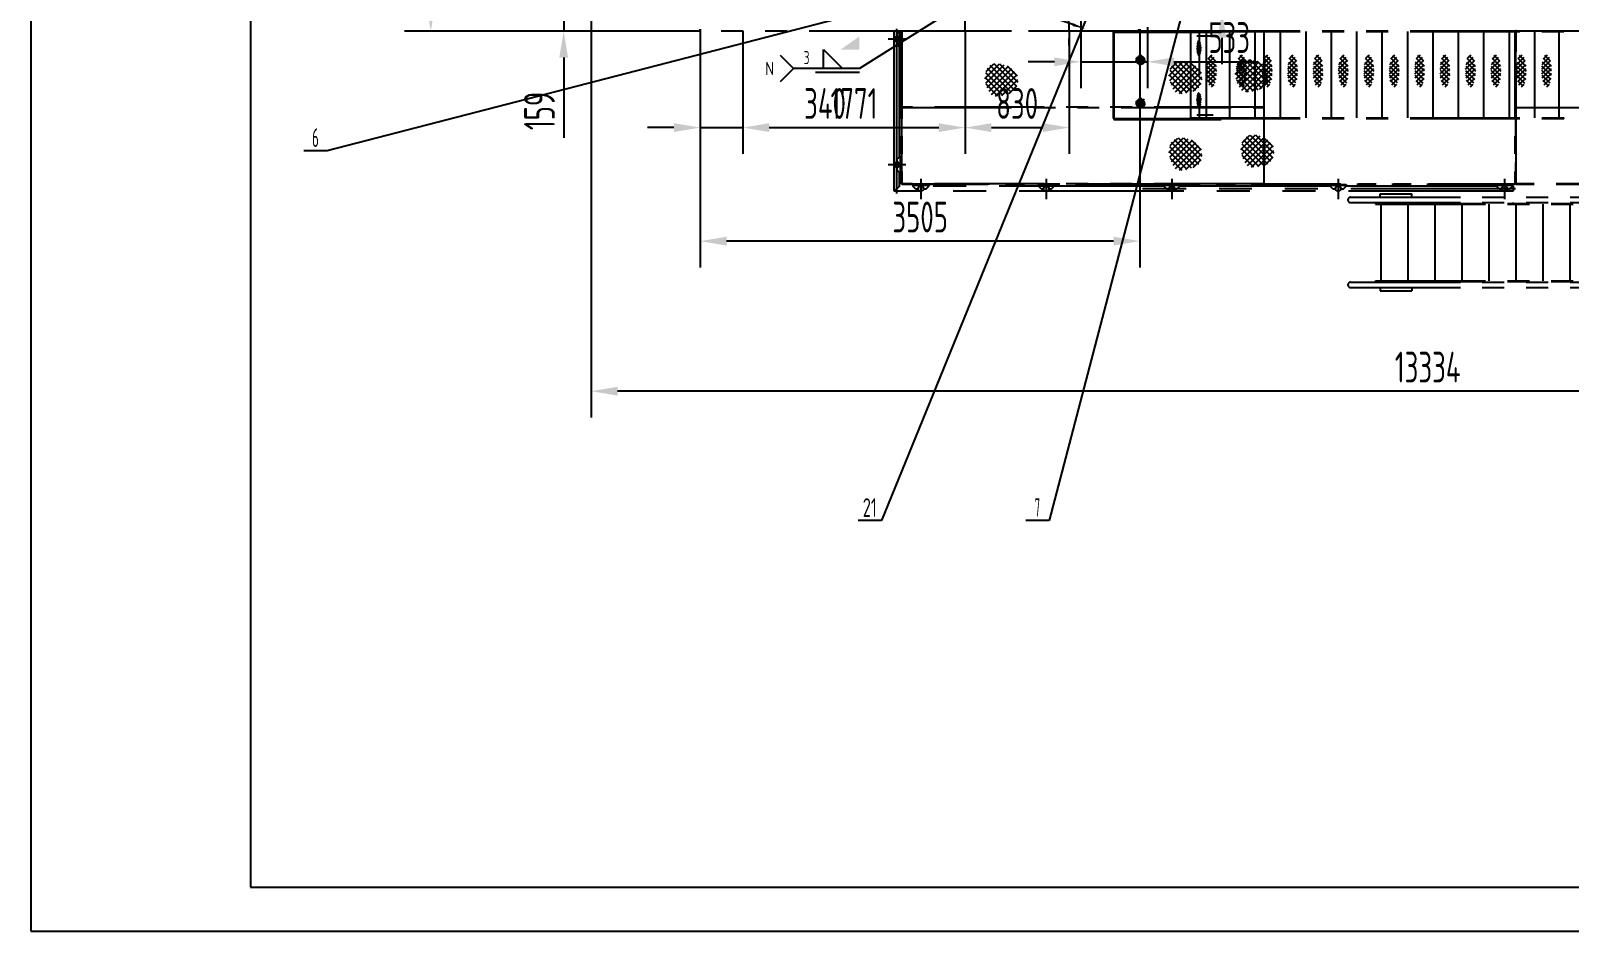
# Model space of a CAD drawing. Header units: millimetres. Extents: x 0 to 29400, y -802 to 20790.
# Drawn here: x 0 to 12261, y 0 to 7170 of the extents above; entities that cross this region are included whole.
import ezdxf
from ezdxf.enums import TextEntityAlignment as Align

# ---------------------------------------------------------------- set-up
doc = ezdxf.new("R2010")
doc.units = ezdxf.units.MM
doc.header["$LTSCALE"] = 700
for name, pattern in [('F', [0.75, 0.5, -0.25]), ('G', [2, 1.25, -0.25, 0.25, -0.25]), ('K', [2.5, 1.25, -0.25, 0.25, -0.25, 0.25, -0.25])]:
    doc.linetypes.add(name, pattern=pattern)
for name, color, linetype in [('01', 7, 'Continuous'), ('02', 1, 'Continuous'), ('04', 2, 'F'), ('05', 4, 'G'), ('07', 6, 'K'), ('08', 1, 'Continuous'), ('11', 3, 'Continuous'), ('13', 3, 'Continuous')]:
    doc.layers.add(name, color=color, linetype=linetype)
doc.styles.get("Standard").update_dxf_attribs({"font": 'isocp', "width": 0.707, "bigfont": 'intecad.shx'})
doc.dimstyles.new('INTE', dxfattribs={"dimscale": 70, "dimtxt": 3.5, "dimasz": 3, "dimexe": 3, "dimexo": 0, "dimgap": 1, "dimtad": 1, "dimdec": 0, "dimdsep": 46, "dimtxsty": 'Standard', "dimcen": 0, "dimclrd": 1, "dimclre": 1, "dimclrt": 3, "dimadec": 0, "dimazin": 0, "dimtfac": 1, "dimtdec": 0, "dimtmove": 0, "dimatfit": 0, "dimfxl": 1, "dimarcsym": 0})

# ---------------------------------------------------------------- blocks, each defined once
blk = doc.blocks.new('*D640')
at = {"layer": '02', "color": 1, "linetype": 'Continuous', "lineweight": -2, "ltscale": 1.166667}
for p, q in [((5335, 16571), (2978, 16571)), ((3188, 7376), (3188, 16361)), ((5335, 7166), (2978, 7166))]:
    blk.add_line(p, q, dxfattribs=at)
at = {"layer": '02', "color": 1, "linetype": 'Continuous', "ltscale": 1.166667}
for points in [[(3153, 16361), (3223, 16361), (3188, 16571)], [(3153, 7376), (3223, 7376), (3188, 7166)]]:
    blk.add_solid(points, dxfattribs=at)
at = {"layer": 'Defpoints', "color": 0, "linetype": 'Continuous', "ltscale": 1.166667}
for p in [(3188, 16571), (5335, 16571), (5335, 7166)]:
    blk.add_point(p, dxfattribs=at)
at = {"layer": '02', "color": 3, "linetype": 'Continuous', "ltscale": 1.166667, "insert": (2995, 11869), "char_height": 245, "attachment_point": 5, "rotation": 90}
blk.add_mtext('9405', dxfattribs=at)
blk = doc.blocks.new('*D641')
at = {"layer": '02', "color": 1, "linetype": 'Continuous', "lineweight": -2, "ltscale": 1.166667}
for p, q in [((17800, 11633), (17800, 4090)), ((4466, 10921), (4466, 4090)), ((17590, 4300), (4676, 4300))]:
    blk.add_line(p, q, dxfattribs=at)
at = {"layer": '02', "color": 1, "linetype": 'Continuous', "ltscale": 1.166667}
for points in [[(4676, 4335), (4676, 4265), (4466, 4300)], [(17590, 4335), (17590, 4265), (17800, 4300)]]:
    blk.add_solid(points, dxfattribs=at)
at = {"layer": 'Defpoints', "color": 0, "linetype": 'Continuous', "ltscale": 1.166667}
for p in [(17800, 11633), (4466, 10921), (4466, 4300)]:
    blk.add_point(p, dxfattribs=at)
at = {"layer": '02', "color": 3, "linetype": 'Continuous', "ltscale": 1.166667, "insert": (11133, 4492), "char_height": 245, "attachment_point": 5}
blk.add_mtext('13334', dxfattribs=at)
blk = doc.blocks.new('*D642')
at = {"layer": '02', "color": 1, "linetype": 'Continuous', "lineweight": -2, "ltscale": 1.166667}
for p, q in [((5335, 7182), (5335, 5285)), ((8840, 7182), (8840, 5285)), ((8630, 5495), (5545, 5495))]:
    blk.add_line(p, q, dxfattribs=at)
at = {"layer": '02', "color": 1, "linetype": 'Continuous', "ltscale": 1.166667}
for points in [[(5545, 5530), (5545, 5460), (5335, 5495)], [(8630, 5530), (8630, 5460), (8840, 5495)]]:
    blk.add_solid(points, dxfattribs=at)
at = {"layer": 'Defpoints', "color": 0, "linetype": 'Continuous', "ltscale": 1.166667}
for p in [(5335, 7182), (8840, 7182), (5335, 5495)]:
    blk.add_point(p, dxfattribs=at)
at = {"layer": '02', "color": 3, "linetype": 'Continuous', "ltscale": 1.166667, "insert": (7088, 5687), "char_height": 245, "attachment_point": 5}
blk.add_mtext('3505', dxfattribs=at)
blk = doc.blocks.new('*D643')
at = {"layer": '08', "color": 1, "lineweight": -2, "ltscale": 1.166667}
for p, q in [((5675, 7166), (5675, 6189)), ((7446, 7166), (7446, 6189)), ((5885, 6399), (7236, 6399))]:
    blk.add_line(p, q, dxfattribs=at)
at = {"layer": '08', "color": 1, "ltscale": 1.166667}
for points in [[(5885, 6434), (5885, 6364), (5675, 6399)], [(7236, 6434), (7236, 6364), (7446, 6399)]]:
    blk.add_solid(points, dxfattribs=at)
at = {"layer": 'Defpoints', "color": 0, "ltscale": 1.166667}
for p in [(5675, 7166), (7446, 7166), (7446, 6399)]:
    blk.add_point(p, dxfattribs=at)
at = {"layer": '08', "color": 3, "ltscale": 1.166667, "insert": (6561, 6591), "char_height": 245, "attachment_point": 5}
blk.add_mtext('1771', dxfattribs=at)
blk = doc.blocks.new('*D644')
at = {"layer": '07', "color": 1, "linetype": 'K', "lineweight": -2, "ltscale": 1.166667}
for p, q in [((7446, 7165), (7446, 6189)), ((8276, 7165), (8276, 6189)), ((7656, 6399), (8066, 6399))]:
    blk.add_line(p, q, dxfattribs=at)
at = {"layer": '07', "color": 1, "linetype": 'K', "ltscale": 1.166667}
for points in [[(7656, 6434), (7656, 6364), (7446, 6399)], [(8066, 6434), (8066, 6364), (8276, 6399)]]:
    blk.add_solid(points, dxfattribs=at)
at = {"layer": 'Defpoints', "color": 0, "linetype": 'K', "ltscale": 1.166667}
for p in [(7446, 7165), (8276, 7165), (8276, 6399)]:
    blk.add_point(p, dxfattribs=at)
at = {"layer": '07', "color": 3, "linetype": 'K', "ltscale": 1.166667, "insert": (7861, 6591), "char_height": 245, "attachment_point": 5}
blk.add_mtext('830', dxfattribs=at)
blk = doc.blocks.new('QEWEQ')
at = {"layer": '07', "color": 6, "linetype": 'K'}
for p, q in [((4010, -3167), (4264, -3167)), ((4010, -3195), (4010, -3167)), ((4264, -3195), (4264, -3167)), ((3775, -3195), (6289, -3195)), ((3775, -3237), (6289, -3237)), ((3975, -3243), (6289, -3243)), ((3975, -3243), (3975, -3249)), ((3975, -3249), (6289, -3249)), ((4018, -3859), (4018, -3249)), ((4161, -3237), (4161, -3243)), ((4234, -3859), (4234, -3249)), ((4334, -3237), (4334, -3243)), ((4449, -3859), (4449, -3249)), ((4664, -3859), (4664, -3249)), ((4880, -3859), (4880, -3249)), ((4896, -3237), (4896, -3243)), ((5069, -3237), (5069, -3243)), ((5095, -3859), (5095, -3249)), ((5310, -3859), (5310, -3249)), ((5526, -3859), (5526, -3249)), ((5631, -3237), (5631, -3243)), ((5741, -3859), (5741, -3249)), ((5804, -3237), (5804, -3243)), ((5956, -3859), (5956, -3249)), ((6172, -3859), (6172, -3249)), ((3775, -3871), (6289, -3871)), ((3775, -3913), (6289, -3913)), ((3975, -3859), (6289, -3859)), ((3975, -3865), (3975, -3859)), ((3975, -3865), (6289, -3865)), ((4010, -3913), (4010, -3941)), ((4161, -3871), (4161, -3865)), ((4264, -3913), (4264, -3941)), ((4334, -3871), (4334, -3865)), ((4896, -3871), (4896, -3865)), ((5069, -3871), (5069, -3865)), ((5631, -3871), (5631, -3865)), ((5804, -3871), (5804, -3865)), ((4010, -3941), (4264, -3941))]:
    blk.add_line(p, q, dxfattribs=at)
for centre in [(3775, -3216), (3775, -3892)]:
    blk.add_arc(centre, 21.2, 90, 270, dxfattribs=at)
blk = doc.blocks.new('A$C05F439EC')
at = {"layer": '02', "linetype": 'Continuous'}
h = blk.add_hatch(dxfattribs=at)
h.set_pattern_fill('ANSI37', color=1, scale=8, style=0)
h.set_pattern_definition([(45, (-4570.105, -684.368), (-17.96051, 17.96051), []), (135, (-4570.105, -684.368), (-17.96051, -17.96051), [])])
edge = h.paths.add_edge_path()
edge.add_ellipse((168, 381), major_axis=(0, 129), ratio=0.30303, start_angle=0, end_angle=360)
h = blk.add_hatch(dxfattribs=at)
h.set_pattern_fill('ANSI37', color=1, scale=8, style=0)
h.set_pattern_definition([(45, (-4329.105, -684.368), (-17.96051, 17.96051), []), (135, (-4329.105, -684.368), (-17.96051, -17.96051), [])])
edge = h.paths.add_edge_path()
edge.add_ellipse((409, 381), major_axis=(0, 129), ratio=0.30303, start_angle=0, end_angle=360)
h = blk.add_hatch(dxfattribs=at)
h.set_pattern_fill('ANSI37', color=1, scale=8, style=0)
h.set_pattern_definition([(45, (-4126.617, -684.368), (-17.96051, 17.96051), []), (135, (-4126.617, -684.368), (-17.96051, -17.96051), [])])
edge = h.paths.add_edge_path()
edge.add_ellipse((612, 381), major_axis=(0, 129), ratio=0.30303, start_angle=0, end_angle=360)
h = blk.add_hatch(dxfattribs=at)
h.set_pattern_fill('ANSI37', color=1, scale=8, style=0)
h.set_pattern_definition([(45, (-3924.128, -684.368), (-17.96051, 17.96051), []), (135, (-3924.128, -684.368), (-17.96051, -17.96051), [])])
edge = h.paths.add_edge_path()
edge.add_ellipse((814, 381), major_axis=(0, 129), ratio=0.30303, start_angle=0, end_angle=360)
h = blk.add_hatch(dxfattribs=at)
h.set_pattern_fill('ANSI37', color=1, scale=8, style=0)
h.set_pattern_definition([(45, (-3721.64, -684.368), (-17.96051, 17.96051), []), (135, (-3721.64, -684.368), (-17.96051, -17.96051), [])])
edge = h.paths.add_edge_path()
edge.add_ellipse((1017, 381), major_axis=(0, 129), ratio=0.30303, start_angle=0, end_angle=360)
h = blk.add_hatch(dxfattribs=at)
h.set_pattern_fill('ANSI37', color=1, scale=8, style=0)
h.set_pattern_definition([(45, (-3519.15, -684.368), (-17.96051, 17.96051), []), (135, (-3519.15, -684.368), (-17.96051, -17.96051), [])])
edge = h.paths.add_edge_path()
edge.add_ellipse((1219, 381), major_axis=(0, 129), ratio=0.30303, start_angle=0, end_angle=360)
h = blk.add_hatch(dxfattribs=at)
h.set_pattern_fill('ANSI37', color=1, scale=8, style=0)
h.set_pattern_definition([(45, (-3316.662, -684.368), (-17.96051, 17.96051), []), (135, (-3316.662, -684.368), (-17.96051, -17.96051), [])])
edge = h.paths.add_edge_path()
edge.add_ellipse((1422, 381), major_axis=(0, 129), ratio=0.30303, start_angle=0, end_angle=360)
h = blk.add_hatch(dxfattribs=at)
h.set_pattern_fill('ANSI37', color=1, scale=8, style=0)
h.set_pattern_definition([(45, (-3114.173, -684.368), (-17.96051, 17.96051), []), (135, (-3114.173, -684.368), (-17.96051, -17.96051), [])])
edge = h.paths.add_edge_path()
edge.add_ellipse((1624, 381), major_axis=(0, 129), ratio=0.30303, start_angle=0, end_angle=360)
h = blk.add_hatch(dxfattribs=at)
h.set_pattern_fill('ANSI37', color=1, scale=8, style=0)
h.set_pattern_definition([(45, (-2911.685, -684.368), (-17.96051, 17.96051), []), (135, (-2911.685, -684.368), (-17.96051, -17.96051), [])])
edge = h.paths.add_edge_path()
edge.add_ellipse((1827, 381), major_axis=(0, 129), ratio=0.30303, start_angle=0, end_angle=360)
h = blk.add_hatch(dxfattribs=at)
h.set_pattern_fill('ANSI37', color=1, scale=8, style=0)
h.set_pattern_definition([(45, (-2709.196, -684.368), (-17.96051, 17.96051), []), (135, (-2709.196, -684.368), (-17.96051, -17.96051), [])])
edge = h.paths.add_edge_path()
edge.add_ellipse((2029, 381), major_axis=(0, 129), ratio=0.30303, start_angle=0, end_angle=360)
h = blk.add_hatch(dxfattribs=at)
h.set_pattern_fill('ANSI37', color=1, scale=8, style=0)
h.set_pattern_definition([(45, (-2506.707, -684.368), (-17.96051, 17.96051), []), (135, (-2506.707, -684.368), (-17.96051, -17.96051), [])])
edge = h.paths.add_edge_path()
edge.add_ellipse((2232, 381), major_axis=(0, 129), ratio=0.30303, start_angle=0, end_angle=360)
h = blk.add_hatch(dxfattribs=at)
h.set_pattern_fill('ANSI37', color=1, scale=8, style=0)
h.set_pattern_definition([(45, (-2304.22, -684.368), (-17.96051, 17.96051), []), (135, (-2304.22, -684.368), (-17.96051, -17.96051), [])])
edge = h.paths.add_edge_path()
edge.add_ellipse((2434, 381), major_axis=(0, 129), ratio=0.30303, start_angle=0, end_angle=360)
h = blk.add_hatch(dxfattribs=at)
h.set_pattern_fill('ANSI37', color=1, scale=8, style=0)
h.set_pattern_definition([(45, (-2101.73, -684.368), (-17.96051, 17.96051), []), (135, (-2101.73, -684.368), (-17.96051, -17.96051), [])])
edge = h.paths.add_edge_path()
edge.add_ellipse((2637, 381), major_axis=(0, 129), ratio=0.30303, start_angle=0, end_angle=360)
h = blk.add_hatch(dxfattribs=at)
h.set_pattern_fill('ANSI37', color=1, scale=8, style=0)
h.set_pattern_definition([(45, (-1899.241, -684.368), (-17.96051, 17.96051), []), (135, (-1899.241, -684.368), (-17.96051, -17.96051), [])])
edge = h.paths.add_edge_path()
edge.add_ellipse((2839, 381), major_axis=(0, 129), ratio=0.30303, start_angle=0, end_angle=360)
at = {"layer": '01'}
for p, q in [((0, 699), (0, 693)), ((0, 6), (0, 0))]:
    blk.add_line(p, q, dxfattribs=at)
at = {"layer": '04', "color": 2, "linetype": 'F'}
blk.add_line((70, 693), (70, 6), dxfattribs=at)
at = {"layer": '07', "color": 6, "linetype": 'K'}
for p, q in [((0, 699), (2975, 699)), ((0, 693), (2975, 693)), ((311, 693), (311, 6)), ((514, 693), (514, 6)), ((716, 693), (716, 6)), ((919, 693), (919, 6)), ((1121, 693), (1121, 6)), ((1324, 693), (1324, 6)), ((1526, 693), (1526, 6)), ((1729, 693), (1729, 6)), ((1931, 693), (1931, 6)), ((2134, 693), (2134, 6)), ((2336, 693), (2336, 6)), ((2539, 693), (2539, 6)), ((2741, 693), (2741, 6)), ((2937, 693), (2937, 6)), ((2975, 699), (2975, 693)), ((0, 6), (2975, 6)), ((0, 0), (2975, 0)), ((2975, 6), (2975, 0))]:
    blk.add_line(p, q, dxfattribs=at)
blk = doc.blocks.new('04-a')
at = {"layer": '07', "linetype": 'K'}
h = blk.add_hatch(dxfattribs=at)
h.set_pattern_fill('ANSI37', color=6, scale=2.8, style=0)
h.set_pattern_definition([(45, (1668.435, 4505.317), (-6.28618, 6.28618), []), (135, (1668.435, 4505.317), (-6.28618, -6.28618), [])])
edge = h.paths.add_edge_path()
edge.add_ellipse((2454, 5062), major_axis=(0, -62.5), ratio=0.261046, start_angle=0, end_angle=360)
h = blk.add_hatch(dxfattribs=at)
h.set_pattern_fill('ANSI37', color=6, scale=3, style=0)
h.set_pattern_definition([(45, (1615.651, 4534.92), (-6.73519, 6.73519), []), (135, (1615.651, 4534.92), (-6.73519, -6.73519), [])])
h.paths.add_polyline_path([(1950, 4967, 1), (2026, 4967, 1)])
h = blk.add_hatch(dxfattribs=at)
h.set_pattern_fill('ANSI37', color=6, scale=3, style=0)
h.set_pattern_definition([(45, (1615.651, 4191.282), (-6.73519, 6.73519), []), (135, (1615.651, 4191.282), (-6.73519, -6.73519), [])])
h.paths.add_polyline_path([(1950, 4624, 1), (2026, 4624, 1)])
h = blk.add_hatch(dxfattribs=at)
h.set_pattern_fill('ANSI37', color=6, scale=2.8, style=0)
h.set_pattern_definition([(45, (1668.435, 4090.177), (-6.28618, 6.28618), []), (135, (1668.435, 4090.177), (-6.28618, -6.28618), [])])
edge = h.paths.add_edge_path()
edge.add_ellipse((2454, 4647), major_axis=(0, -62.5), ratio=0.261046, start_angle=0, end_angle=360)
for p, q in [((2630, 5193), (2630, 5187)), ((2630, 4500), (2630, 4494))]:
    blk.add_line(p, q)
at = {"layer": '07', "color": 6, "linetype": 'K'}
for p, q in [((1769, 5187), (1776, 5193)), ((1769, 5187), (1769, 4500)), ((1775, 5187), (1769, 5187)), ((1775, 5187), (1775, 4500)), ((1776, 5193), (2630, 5193)), ((1776, 5193), (1776, 5187)), ((1776, 5187), (2630, 5187)), ((2386, 5187), (2386, 4500)), ((2436, 5158), (2568, 5158)), ((2510, 5187), (2510, 4500)), ((2544, 5193), (2544, 5187)), ((1775, 4500), (1769, 4500)), ((1776, 4500), (2630, 4500)), ((1776, 4500), (1776, 4494)), ((1776, 4494), (2630, 4494)), ((2436, 4529), (2568, 4529)), ((2544, 4500), (2544, 4494))]:
    blk.add_line(p, q, dxfattribs=at)
blk = doc.blocks.new('A$C20E85FB4')
at = {"layer": '02', "linetype": 'Continuous', "ltscale": 0.8}
h = blk.add_hatch(dxfattribs=at)
h.set_pattern_fill('ANSI37', color=1, scale=10, style=0)
h.set_pattern_definition([(45, (-11288.267, -1206.898), (-22.45064, 22.45064), []), (135, (-11288.267, -1206.898), (-22.45064, -22.45064), [])])
edge = h.paths.add_edge_path()
edge.add_spline(control_points=[(-3, 135), (2, 175), (18, 299), (289, 230), (252, 29), (146, 8), (52, -12), (19, 59), (5, 103), (-1, 126), (-3, 135)], knot_values=[0, 0, 0, 0, 107.226623, 332.783515, 469.925804, 564.431844, 645.860592, 719.225168, 762.115824, 790.07632, 790.07632, 790.07632, 790.07632], degree=3, periodic=0)
blk = doc.blocks.new('A$C73CE42FD')
at = {"layer": '04'}
blk.add_line((6, 2112), (0, 2112), dxfattribs=at)
at = {"layer": '07', "color": 6, "linetype": 'K'}
for p, q in [((0, 2112), (0, 893)), ((6, 2112), (1199, 2112)), ((6, 893), (6, 2112)), ((6, 1502), (1199, 1502)), ((0, 893), (6, 893)), ((1199, 893), (6, 893)), ((6, 887), (6, 893)), ((1199, 887), (6, 887))]:
    blk.add_line(p, q, dxfattribs=at)
at = {"layer": '07', "color": 6, "linetype": 'K', "ltscale": 0.8}
for p, q in [((1039, 2115), (1049, 2125)), ((1039, 2115), (1039, 2112)), ((1051, 2125), (1049, 2125)), ((1051, 2125), (1051, 2112)), ((1057, 2125), (1059, 2125)), ((1057, 2125), (1057, 2112)), ((1069, 2115), (1059, 2125)), ((1069, 2115), (1069, 2112))]:
    blk.add_line(p, q, dxfattribs=at)
at = {"layer": '07', "color": 6, "linetype": 'K'}
for p in [(533, 1643), (520, 1032)]:
    blk.add_blockref('A$C20E85FB4', p, dxfattribs=at)
blk = doc.blocks.new('A$C78D047BC')
at = {"ltscale": 1.5}
for p, q in [((0, 33), (127, 33)), ((0, 33), (0, 22)), ((127, 33), (127, 22))]:
    blk.add_line(p, q, dxfattribs=at)
at = {"layer": '04', "color": 2, "linetype": 'F', "ltscale": 1.5}
for p, q in [((0, 28), (127, 28)), ((22, 0), (0, 22)), ((22, 0), (42, 0)), ((86, 0), (105, 0)), ((105, 0), (127, 22))]:
    blk.add_line(p, q, dxfattribs=at)
blk.add_arc((64, 0), 22, 0, 180, dxfattribs=at)
blk = doc.blocks.new('werwerwer')
at = {"layer": '07', "linetype": 'K', "ltscale": 0.8}
h = blk.add_hatch(dxfattribs=at)
h.set_pattern_fill('ANSI37', color=6, scale=10, style=0)
h.set_pattern_definition([(45, (-1150.18, 3035.125), (-22.45064, 22.45064), []), (135, (-1150.18, 3035.125), (-22.45064, -22.45064), [])])
edge = h.paths.add_edge_path()
edge.add_spline(control_points=[(10135, 4377.1), (10140.2, 4417), (10156.4, 4540.7), (10427.3, 4472), (10390.1, 4270.6), (10283.7, 4249.7), (10190, 4230.3), (10157.5, 4300.8), (10142.6, 4344.9), (10137.1, 4368), (10135, 4377.1)], knot_values=[0, 0, 0, 0, 107.2266227, 332.783515, 469.9258037, 564.4318436, 645.8605916, 719.2251676, 762.1158236, 790.0763202, 790.0763202, 790.0763202, 790.0763202], degree=3, periodic=0)
h = blk.add_hatch(dxfattribs=at)
h.set_pattern_fill('ANSI37', color=6, scale=10, style=0)
h.set_pattern_definition([(45, (-3145.067, 3000.39), (-22.45064, 22.45064), []), (135, (-3145.067, 3000.39), (-22.45064, -22.45064), [])])
edge = h.paths.add_edge_path()
edge.add_spline(control_points=[(8140.1, 4342.4), (8145.3, 4382.2), (8161.5, 4506), (8432.5, 4437.3), (8395.2, 4235.9), (8288.9, 4215), (8195.1, 4195.5), (8162.6, 4266), (8147.7, 4310.2), (8142.2, 4333.3), (8140.1, 4342.4)], knot_values=[0, 0, 0, 0, 107.2266227, 332.783515, 469.9258037, 564.4318436, 645.8605916, 719.2251676, 762.1158236, 790.0763202, 790.0763202, 790.0763202, 790.0763202], degree=3, periodic=0)
at = {"layer": '07', "linetype": 'K'}
h = blk.add_hatch(dxfattribs=at)
h.set_pattern_fill('ANSI37', color=6, scale=10, style=0)
h.set_pattern_definition([(45, (-1678.605, 3021.044), (-22.45064, 22.45064), []), (135, (-1678.605, 3021.044), (-22.45064, -22.45064), [])])
edge = h.paths.add_edge_path()
edge.add_spline(control_points=[(9606.5, 4363), (9611.8, 4402.9), (9628, 4526.6), (9898.9, 4457.9), (9861.7, 4256.5), (9755.3, 4235.6), (9661.6, 4216.2), (9629.1, 4286.7), (9614.2, 4330.8), (9608.7, 4353.9), (9606.5, 4363)], knot_values=[0, 0, 0, 0, 107.2266227, 332.783515, 469.9258037, 564.4318436, 645.8605916, 719.2251676, 762.1158236, 790.0763202, 790.0763202, 790.0763202, 790.0763202], degree=3, periodic=0)
at = {"layer": '07', "linetype": 'K', "ltscale": 0.8}
h = blk.add_hatch(dxfattribs=at)
h.set_pattern_fill('ANSI37', color=6, scale=10, style=0)
h.set_pattern_definition([(45, (-1104.92, 2434.127), (-22.45064, 22.45064), []), (135, (-1104.92, 2434.127), (-22.45064, -22.45064), [])])
edge = h.paths.add_edge_path()
edge.add_spline(control_points=[(10180.2, 3776.1), (10185.5, 3816), (10201.7, 3939.7), (10472.6, 3871), (10435.4, 3669.6), (10329, 3648.7), (10235.3, 3629.3), (10202.7, 3699.8), (10187.9, 3743.9), (10182.4, 3767), (10180.2, 3776.1)], knot_values=[0, 0, 0, 0, 107.2266227, 332.783515, 469.9258037, 564.4318436, 645.8605916, 719.2251676, 762.1158236, 790.0763202, 790.0763202, 790.0763202, 790.0763202], degree=3, periodic=0)
at = {"layer": '07', "linetype": 'K'}
h = blk.add_hatch(dxfattribs=at)
h.set_pattern_fill('ANSI37', color=6, scale=10, style=0)
h.set_pattern_definition([(45, (-1678.605, 2411.044), (-22.45064, 22.45064), []), (135, (-1678.605, 2411.044), (-22.45064, -22.45064), [])])
edge = h.paths.add_edge_path()
edge.add_spline(control_points=[(9606.5, 3753), (9611.8, 3792.9), (9628, 3916.6), (9898.9, 3847.9), (9861.7, 3646.5), (9755.3, 3625.6), (9661.6, 3606.2), (9629.1, 3676.7), (9614.2, 3720.8), (9608.7, 3743.9), (9606.5, 3753)], knot_values=[0, 0, 0, 0, 107.2266227, 332.783515, 469.9258037, 564.4318436, 645.8605916, 719.2251676, 762.1158236, 790.0763202, 790.0763202, 790.0763202, 790.0763202], degree=3, periodic=0)
at = {"ltscale": 0.8}
blk.add_line((12363.4, 3507.9), (12363.4, 3501.9), dxfattribs=at)
at = {"layer": '01', "ltscale": 0.8}
blk.add_line((12363.4, 3501.9), (12369.4, 3507.9), dxfattribs=at)
at = {"layer": '04', "color": 2, "linetype": 'F', "ltscale": 0.8}
blk.add_line((12318.4, 3507.9), (12369.4, 3507.9), dxfattribs=at)
at = {"layer": '04', "color": 2, "linetype": 'F'}
blk.add_circle((12280.9, 3469.7), 21.1, dxfattribs=at)
at = {"layer": '05', "color": 4, "linetype": 'G', "ltscale": 1.5}
blk.add_line((7439, 3430.7), (7439, 5030.4), dxfattribs=at)
at = {"layer": '05', "color": 4, "linetype": 'G'}
blk.add_line((12280.9, 3547.9), (12280.9, 3386), dxfattribs=at)
at = {"layer": '07'}
blk.add_line((7982.9, 4722.3), (7982.9, 5552.3), dxfattribs=at)
at = {"layer": '07', "color": 6, "linetype": 'K'}
for p, q in [((5870.9, 4723.4), (5870.9, 4739.4)), ((9363.9, 4723.4), (5870.9, 4723.4)), ((7510.6, 4660.6), (7368.6, 4660.6)), ((7477.4, 4726.9), (10363.4, 4726.9)), ((7477.4, 4117.9), (7477.4, 4726.9)), ((9363.9, 4739.4), (9363.9, 4723.4)), ((10363.4, 4726.9), (10363.4, 4117.9)), ((10363.4, 4117.9), (7477.4, 4117.9)), ((7477.4, 4116.9), (10363.4, 4116.9)), ((7477.4, 3507.9), (7477.4, 4116.9)), ((10363.4, 4116.9), (10363.4, 3507.9)), ((7510.6, 3660.6), (7368.6, 3660.6)), ((7417.9, 3448.6), (7460.2, 3490.9)), ((10363.4, 3507.9), (7477.4, 3507.9)), ((7629.9, 3547.9), (7629.9, 3386)), ((8629.9, 3547.9), (8629.9, 3386)), ((9629.9, 3547.9), (9629.9, 3386)), ((10955.9, 3547.9), (10955.9, 3386)), ((12350.9, 3490.9), (12350.9, 3448.6))]:
    blk.add_line(p, q, dxfattribs=at)
at = {"layer": '07', "color": 6, "linetype": 'K', "ltscale": 1.5}
for p, q in [((7417.9, 3448.6), (7417.9, 4723.4)), ((7438.2, 4702.1), (7460.2, 4724.1)), ((7438.2, 4702.1), (7438.2, 4682.6)), ((7471.2, 4724.1), (7460.2, 4724.1)), ((7460.2, 3724.1), (7460.2, 4723.4)), ((7466.2, 4724.1), (7466.2, 4597.1)), ((7471.2, 4724.1), (7471.2, 4597.1)), ((7438.2, 4638.6), (7438.2, 4619.1)), ((7438.2, 4619.1), (7460.2, 4597.1)), ((7471.2, 4597.1), (7460.2, 4597.1)), ((7438.2, 3702.1), (7460.2, 3724.1)), ((7438.2, 3702.1), (7438.2, 3682.6)), ((7471.2, 3724.1), (7460.2, 3724.1)), ((7466.2, 3724.1), (7466.2, 3597.1)), ((7471.2, 3724.1), (7471.2, 3597.1)), ((7438.2, 3638.6), (7438.2, 3619.1)), ((7438.2, 3619.1), (7460.2, 3597.1)), ((7460.2, 3490.9), (7460.2, 3597.1)), ((7471.2, 3597.1), (7460.2, 3597.1)), ((12350.9, 3448.6), (7417.9, 3448.6)), ((9566.4, 3490.9), (7460.2, 3490.9)), ((7566.4, 3501.9), (7693.4, 3501.9)), ((7566.4, 3501.9), (7566.4, 3490.9)), ((7566.4, 3496.9), (7693.4, 3496.9)), ((7588.4, 3468.9), (7566.4, 3490.9)), ((7588.4, 3468.9), (7607.9, 3468.9)), ((7651.9, 3468.9), (7671.4, 3468.9)), ((7671.4, 3468.9), (7693.4, 3490.9)), ((7693.4, 3501.9), (7693.4, 3490.9)), ((8566.4, 3501.9), (8693.4, 3501.9)), ((8566.4, 3501.9), (8566.4, 3490.9)), ((8566.4, 3496.9), (8693.4, 3496.9)), ((8588.4, 3468.9), (8566.4, 3490.9)), ((8588.4, 3468.9), (8607.9, 3468.9)), ((8651.9, 3468.9), (8671.4, 3468.9)), ((8671.4, 3468.9), (8693.4, 3490.9)), ((8693.4, 3501.9), (8693.4, 3490.9)), ((12368.7, 3469.7), (9395.3, 3469.7)), ((9566.4, 3501.9), (9693.4, 3501.9)), ((9566.4, 3501.9), (9566.4, 3490.9)), ((9566.4, 3496.9), (9693.4, 3496.9)), ((9588.4, 3468.9), (9566.4, 3490.9)), ((9588.4, 3468.9), (9607.9, 3468.9)), ((9651.9, 3468.9), (9671.4, 3468.9)), ((9671.4, 3468.9), (9693.4, 3490.9)), ((9693.4, 3501.9), (9693.4, 3490.9)), ((10892.4, 3490.9), (9693.4, 3490.9)), ((10892.4, 3501.9), (11019.4, 3501.9)), ((10892.4, 3501.9), (10892.4, 3490.9)), ((10892.4, 3496.9), (11019.4, 3496.9)), ((10914.4, 3468.9), (10892.4, 3490.9)), ((10914.4, 3468.9), (10933.9, 3468.9)), ((10977.9, 3468.9), (10997.4, 3468.9)), ((10997.4, 3468.9), (11019.4, 3490.9)), ((11019.4, 3501.9), (11019.4, 3490.9)), ((12217.4, 3490.9), (11019.4, 3490.9)), ((12350.9, 3490.9), (12344.4, 3490.9))]:
    blk.add_line(p, q, dxfattribs=at)
at = {"layer": '07', "color": 6, "linetype": 'K', "ltscale": 0.8}
for p, q in [((7471.4, 4726.9), (7471.4, 3507.9)), ((7477.4, 4726.9), (7477.4, 3507.9)), ((12363.4, 4726.9), (12363.4, 3507.9)), ((12369.4, 4726.9), (12369.4, 3507.9)), ((7522.4, 3507.9), (7471.4, 3507.9)), ((7477.4, 3507.9), (12363.4, 3507.9)), ((7477.4, 3507.9), (7477.4, 3501.9)), ((12363.4, 3501.9), (7477.4, 3501.9))]:
    blk.add_line(p, q, dxfattribs=at)
at = {"layer": '07', "color": 6, "linetype": 'K'}
for centre in [(7439, 4660.6), (7439, 3660.6), (7629.9, 3469.7), (8629.9, 3469.7), (9629.9, 3469.7), (10955.9, 3469.7)]:
    blk.add_circle(centre, 21.1, dxfattribs=at)
at = {"layer": '07'}
blk.add_arc((7982.9, 4722.3), 830, 0.07395, 90, dxfattribs=at)
at = {"layer": '07', "color": 6, "linetype": 'K', "ltscale": 1.5}
for centre, start, end in [((7438.2, 4660.6), 270, 90), ((7438.2, 3660.6), 270, 90), ((7629.9, 3468.9), 0, 180), ((8629.9, 3468.9), 0, 180), ((9629.9, 3468.9), 0, 180), ((10955.9, 3468.9), 0, 180)]:
    blk.add_arc(centre, 22, start, end, dxfattribs=at)
at = {"layer": '07', "color": 6, "linetype": 'K'}
for name, p in [('04-a', (7392.8, -472.4)), ('A$C05F439EC', (9778.7, 4027.9)), ('A$C73CE42FD', (12369.4, 2615.2)), ('A$C78D047BC', (12217.4, 3468.9)), ('QEWEQ', (7279.6, 6595.9))]:
    blk.add_blockref(name, p, dxfattribs=at)
blk = doc.blocks.new('*D1219')
at = {"layer": '08', "color": 1, "lineweight": -2, "ltscale": 1.166667}
for p, q in [((4247, 7535), (4247, 7745)), ((4909, 7325), (4037, 7325)), ((4247, 7325), (4247, 7166)), ((4909, 7166), (4037, 7166)), ((4247, 6956), (4247, 6317))]:
    blk.add_line(p, q, dxfattribs=at)
at = {"layer": '08', "color": 1, "ltscale": 1.166667}
for points in [[(4212, 7535), (4282, 7535), (4247, 7325)], [(4212, 6956), (4282, 6956), (4247, 7166)]]:
    blk.add_solid(points, dxfattribs=at)
at = {"layer": 'Defpoints', "color": 0, "ltscale": 1.166667}
for p in [(4909, 7325), (4247, 7166), (4909, 7166)]:
    blk.add_point(p, dxfattribs=at)
at = {"layer": '08', "color": 3, "ltscale": 1.166667, "insert": (4054, 6532), "char_height": 245, "attachment_point": 5, "rotation": 90}
blk.add_mtext('159', dxfattribs=at)
blk = doc.blocks.new('*D1373')
at = {"layer": '08', "color": 1, "lineweight": -2, "ltscale": 1.166667}
for p, q in [((9493, 7635), (9493, 8262)), ((8718, 7425), (9703, 7425)), ((9493, 7325), (9493, 7425)), ((8941, 7325), (9703, 7325)), ((9493, 7115), (9493, 6905))]:
    blk.add_line(p, q, dxfattribs=at)
at = {"layer": '08', "color": 1, "ltscale": 1.166667}
for points in [[(9458, 7635), (9528, 7635), (9493, 7425)], [(9458, 7115), (9528, 7115), (9493, 7325)]]:
    blk.add_solid(points, dxfattribs=at)
at = {"layer": 'Defpoints', "color": 0, "ltscale": 1.166667}
for p in [(8718, 7425), (9493, 7425), (8941, 7325)]:
    blk.add_point(p, dxfattribs=at)
at = {"layer": '08', "color": 3, "ltscale": 1.166667, "insert": (9300, 8054), "char_height": 245, "attachment_point": 5, "rotation": 90}
blk.add_mtext('100', dxfattribs=at)
blk = doc.blocks.new('*U1445', base_point=(7620, 4742))
at = {"layer": '01'}
blk.add_lwpolyline([(5534, 4577), (5684, 4427), (5534, 4427)], close=True, dxfattribs=at)
blk.add_solid([(5819, 4682), (5669, 4577), (5819, 4427), (5819, 4577)], dxfattribs=at)
at = {"layer": '02'}
for points in [[(7520, 4776), (6774, 5027), (5819, 4427), (5294, 4427)], [(5188, 4533), (5294, 4427), (5188, 4321)]]:
    blk.add_lwpolyline(points, dxfattribs=at)
blk.add_lwpolyline([(7620, 4742, 0, 24, 0), (7520, 4776, 24, 24, 0)], format="xyseb", dxfattribs=at)
at = {"layer": '04'}
blk.add_line((5819, 4395), (5294, 4395), dxfattribs=at)
at = {"layer": '13', "width": 0.707}
blk.add_text('3', height=105, dxfattribs=at).set_placement((5375, 4461))
at = {"layer": '13', "width": 1.010989}
blk.add_text('N', height=105, dxfattribs=at).set_placement((5069, 4374), (5138, 4374), align=Align.FIT)
blk = doc.blocks.new('*D1447')
at = {"layer": '08', "color": 1, "lineweight": -2, "ltscale": 1.166667}
for p, q in [((8368, 7325), (8368, 6713)), ((8901, 7199), (8901, 6713)), ((8158, 6923), (7948, 6923)), ((8368, 6923), (8901, 6923)), ((9111, 6923), (9780, 6923))]:
    blk.add_line(p, q, dxfattribs=at)
at = {"layer": '08', "color": 1, "ltscale": 1.166667}
for points in [[(8158, 6958), (8158, 6888), (8368, 6923)], [(9111, 6958), (9111, 6888), (8901, 6923)]]:
    blk.add_solid(points, dxfattribs=at)
at = {"layer": 'Defpoints', "color": 0, "ltscale": 1.166667}
for p in [(8368, 7325), (8901, 7199), (8901, 6923)]:
    blk.add_point(p, dxfattribs=at)
at = {"layer": '08', "color": 3, "ltscale": 1.166667, "insert": (9551, 7116), "char_height": 245, "attachment_point": 5}
blk.add_mtext('533', dxfattribs=at)
blk = doc.blocks.new('*D1503')
at = {"layer": '08', "color": 1, "lineweight": -2, "ltscale": 1.166667}
for p, q in [((5335, 7128), (5335, 6189)), ((5675, 7128), (5675, 6189)), ((5125, 6399), (4915, 6399)), ((5335, 6399), (5675, 6399)), ((5885, 6399), (6565, 6399))]:
    blk.add_line(p, q, dxfattribs=at)
at = {"layer": '08', "color": 1, "ltscale": 1.166667}
for points in [[(5125, 6434), (5125, 6364), (5335, 6399)], [(5885, 6434), (5885, 6364), (5675, 6399)]]:
    blk.add_solid(points, dxfattribs=at)
at = {"layer": 'Defpoints', "color": 0, "ltscale": 1.166667}
for p in [(5335, 7128), (5675, 7128), (5675, 6399)]:
    blk.add_point(p, dxfattribs=at)
at = {"layer": '08', "color": 3, "ltscale": 1.166667, "insert": (6330, 6591), "char_height": 245, "attachment_point": 5}
blk.add_mtext('340', dxfattribs=at)
blk = doc.blocks.new('*U1587')
at = {"layer": '01'}
for points in [[(25, 292), (25, 5)], [(25, 5), (415, 5)]]:
    blk.add_lwpolyline(points, dxfattribs=at)
at = {"layer": '02'}
for points in [[(0, 297), (0, 0)], [(0, 0), (420, 0)]]:
    blk.add_lwpolyline(points, dxfattribs=at)

msp = doc.modelspace()

# ---------------------------------------------------------------- linework, layer by layer
at = {"layer": '02', "ltscale": 1.166667}
for p, q in [((10012.3, 10510), (8115.5, 3269.4)), ((8404.9, 7775.9), (2361.9, 6214.5)), ((8422.8, 7292.5), (6779.6, 3269.4)), ((8276.3, 7052.2), (8276.3, 7109.3)), ((2361.9, 6214.5), (2175.9, 6214.5)), ((6779.6, 3269.4), (6593.6, 3269.4)), ((8115.5, 3269.4), (7929.5, 3269.4))]:
    msp.add_line(p, q, dxfattribs=at)

# ---------------------------------------------------------------- block references
at = {"layer": '01', "xscale": 70, "yscale": 70, "zscale": 70}
msp.add_blockref('*U1587', (0, 0), dxfattribs=at)
at = {"layer": '04', "ltscale": 1.166667}
msp.add_blockref('*U1445', (8404.8, 7185.2), dxfattribs=at)
at = {"layer": '11', "color": 3, "linetype": 'Continuous', "ltscale": 1.166667}
msp.add_blockref('werwerwer', (-536.5, 2443.1), dxfattribs=at)

# ---------------------------------------------------------------- texts
at = {"layer": '11', "ltscale": 1.166667}
for s, height, width, p, p2 in [('6', 148.5, 0.600695, (2242.2, 6244.5), (2295.7, 6244.5)), ('21', 148.49, 0.715765, (6630.8, 3299.4), (6742.4, 3299.4)), ('7', 148.5, 0.514182, (8001.5, 3299.4), (8043.5, 3299.4))]:
    msp.add_text(s, height=height, dxfattribs=dict(at, width=width)).set_placement(p, p2, align=Align.FIT)

# ---------------------------------------------------------------- dimensions: what is measured, and where the dimension line sits
at = {"layer": '02', "color": 1, "linetype": 'Continuous', "ltscale": 1.166667}
dim = msp.add_linear_dim(base=(3187.6, 16571.4), p1=(5335.3, 7166.4), p2=(5335.3, 16571.4), angle=90, dimstyle='INTE', dxfattribs=at)
dim.commit()
dim.dimension.update_dxf_attribs({"geometry": '*D640', "text_midpoint": (3187.6, 11868.9), "dimtype": 160})
dim = msp.add_linear_dim(base=(4466.3, 4299.9), p1=(17799.9, 11633.2), p2=(4466.3, 10921.1), dimstyle='INTE', dxfattribs=at)
dim.commit()
dim.dimension.update_dxf_attribs({"geometry": '*D641', "text_midpoint": (11133.1, 4492.4)})
dim = msp.add_linear_dim(base=(5335.3, 5494.6), p1=(8840.3, 7182.4), p2=(5335.3, 7182.4), angle=180, dimstyle='INTE', dxfattribs=at)
dim.commit()
dim.dimension.update_dxf_attribs({"geometry": '*D642', "text_midpoint": (7087.8, 5687.1)})
at = {"layer": '07', "color": 6, "linetype": 'K', "ltscale": 1.166667}
dim = msp.add_linear_dim(base=(8276.3, 6398.8), p1=(7446.3, 7165.4), p2=(8276.3, 7165.4), dimstyle='INTE', dxfattribs=at)
dim.commit()
dim.dimension.update_dxf_attribs({"geometry": '*D644', "text_midpoint": (7861.3, 6591.3)})
at = {"layer": '08', "ltscale": 1.166667}
for base, p1, p2, picture, middle in [((9492.5, 7424.9), (8941.2, 7324.9), (8717.6, 7424.9), '*D1373', (9300, 8053.6)), ((4246.8061, 7166.447), (4909.165, 7324.9477), (4909.165, 7166.447), '*D1219', (4054.3061, 6531.6745))]:
    dim = msp.add_linear_dim(base=base, p1=p1, p2=p2, angle=90, dimstyle='INTE', dxfattribs=at)
    dim.commit()
    dim.dimension.update_dxf_attribs({"geometry": picture, "text_midpoint": middle})
for base, p1, p2, picture, middle in [((8901.3, 6923.1), (8368.3, 7324.9), (8901.3, 7199.2), '*D1447', (9550.8, 7115.6)), ((5675.3, 6398.8), (5335.3, 7128.4), (5675.3, 7128.4), '*D1503', (6330, 6591.3)), ((7446.3, 6398.8), (5675.3, 7166.4), (7446.3, 7166.4), '*D643', (6560.8, 6591.3))]:
    dim = msp.add_linear_dim(base=base, p1=p1, p2=p2, dimstyle='INTE', dxfattribs=at)
    dim.commit()
    dim.dimension.update_dxf_attribs({"geometry": picture, "text_midpoint": middle})

doc.saveas('drawing.dxf')
